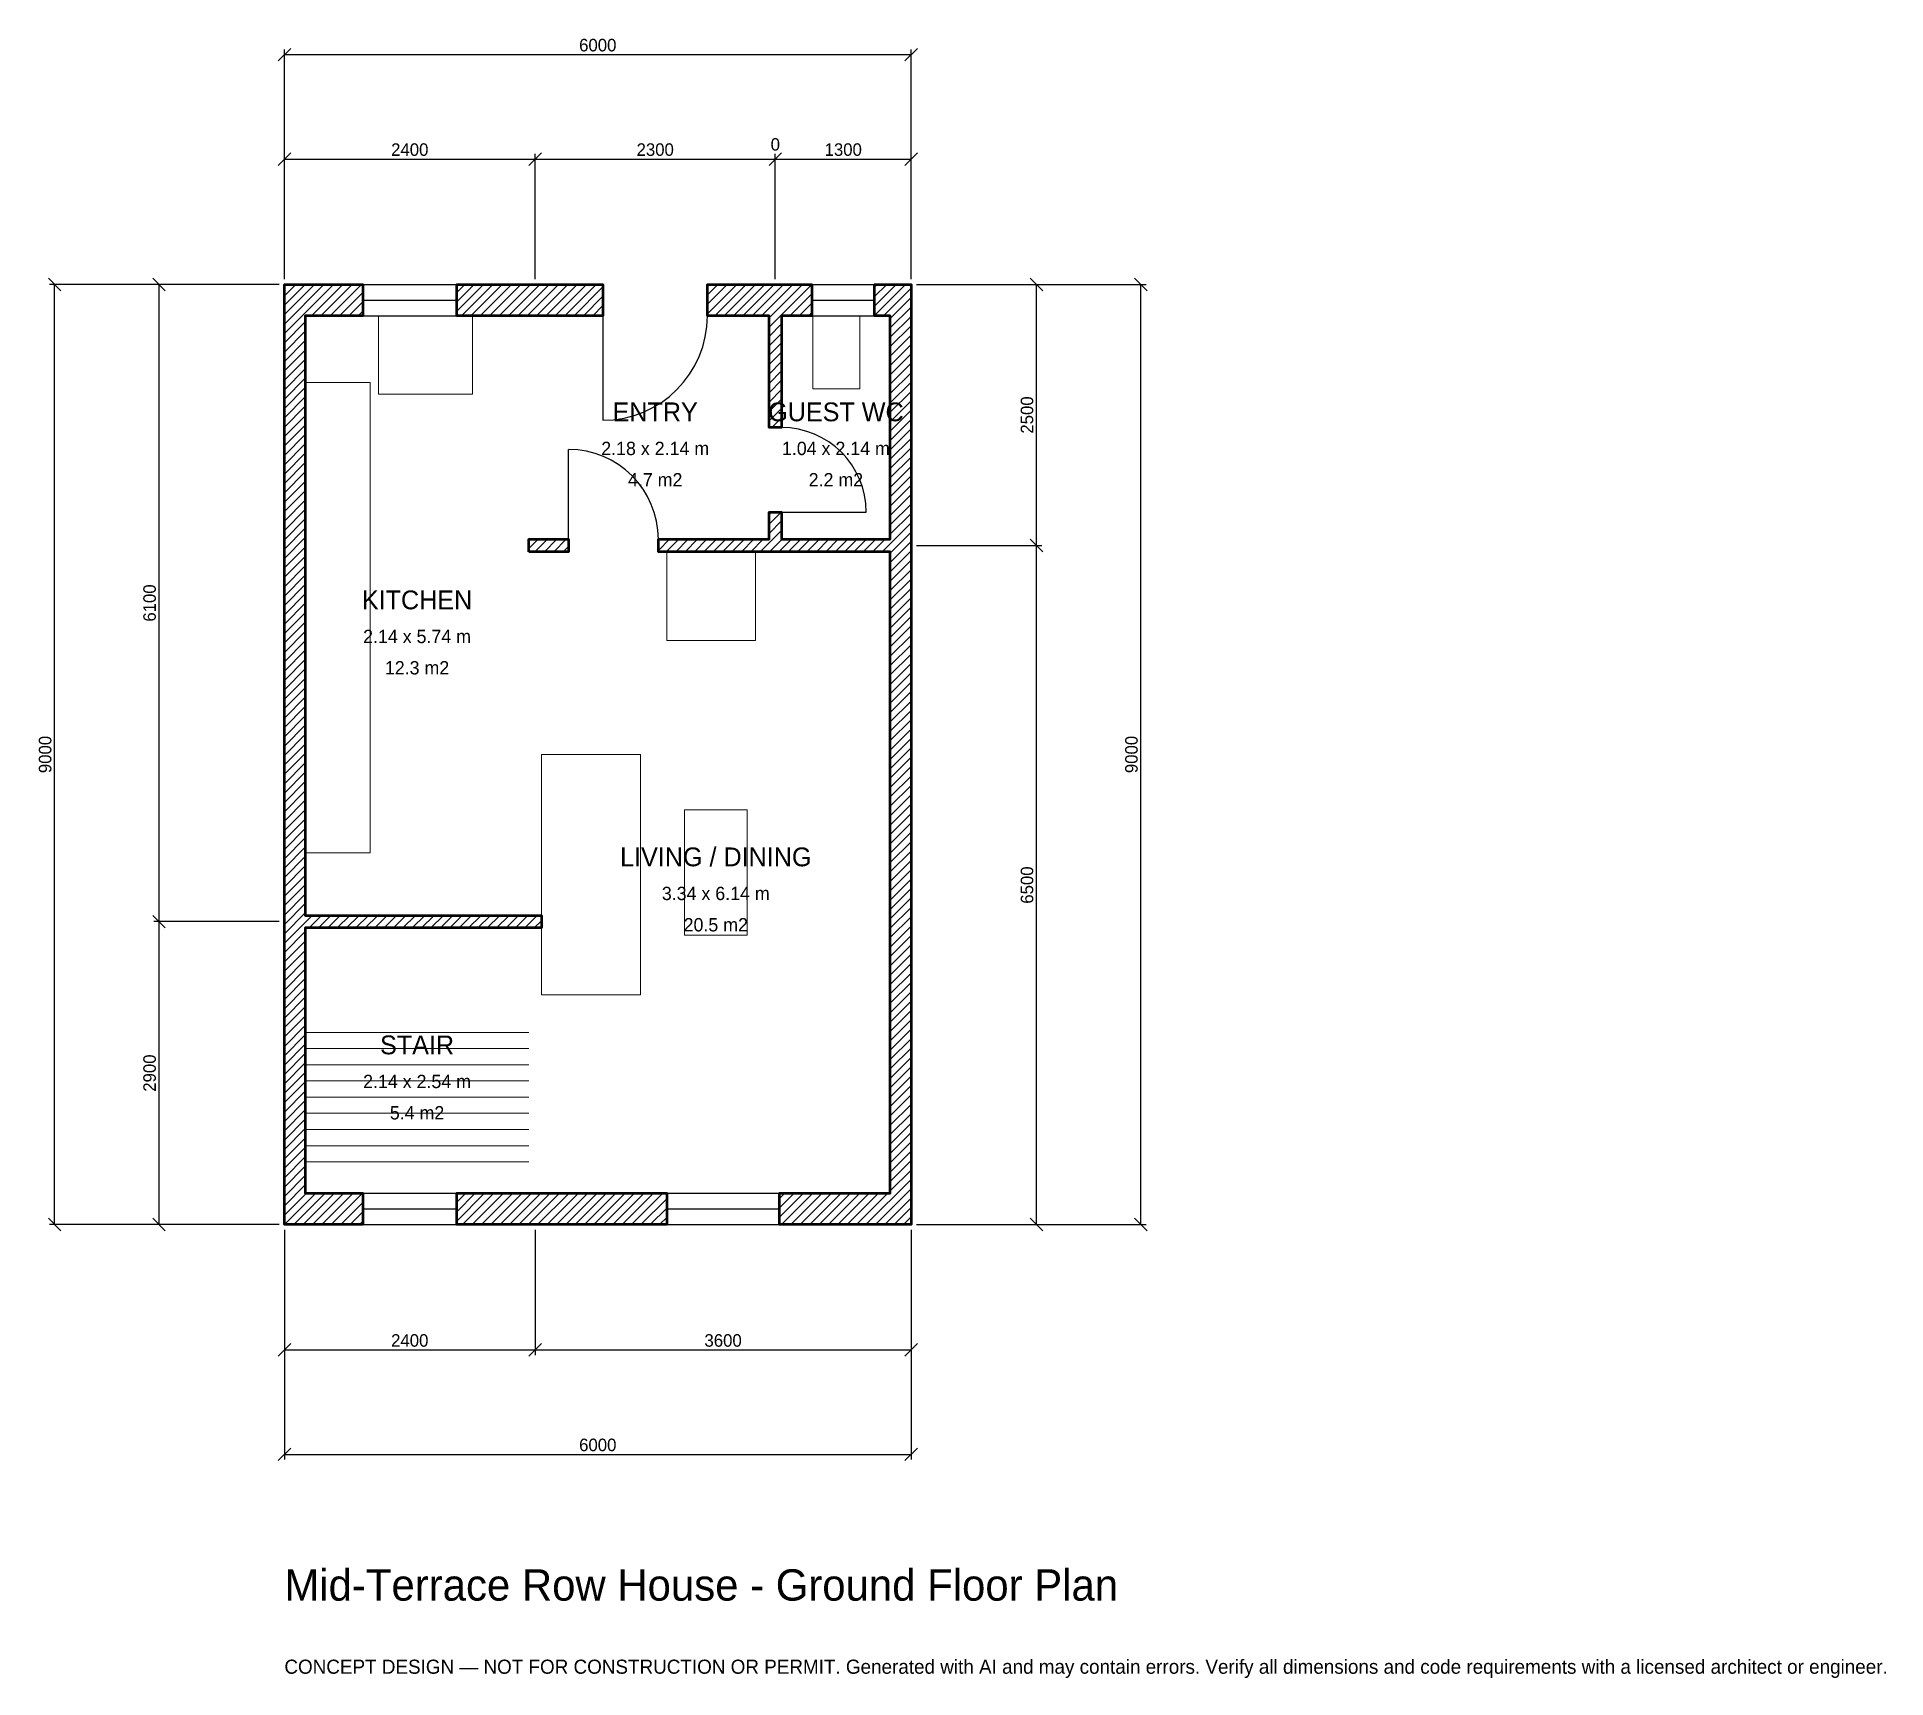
# Model space of a CAD drawing. Header units: millimetres. Extents: x -2369 to 15333, y -4341 to 11369.
import ezdxf
from ezdxf.enums import TextEntityAlignment as Align

# ---------------------------------------------------------------- set-up
doc = ezdxf.new("R2010")
doc.units = ezdxf.units.MM
for name, color, linetype, lineweight in [('A-ANNO-DIMS', 1, 'Continuous', 13), ('A-ANNO-TEXT', 7, 'Continuous', 18), ('A-AREA-IDEN', 7, 'Continuous', 18), ('A-DOOR', 2, 'Continuous', 25), ('A-FLOR-FIXT', 9, 'Continuous', 13), ('A-FLOR-STRS', 3, 'Continuous', 18), ('A-FURN', 9, 'Continuous', 13), ('A-GLAZ', 4, 'Continuous', 25), ('A-WALL', 7, 'Continuous', 50), ('A-WALL-PATT', 8, 'Continuous', 13)]:
    doc.layers.add(name, color=color, linetype=linetype, lineweight=lineweight)
doc.dimstyles.new('PLAN', dxfattribs={"dimtxt": 120, "dimasz": 80, "dimexe": 50, "dimexo": 50, "dimgap": 30, "dimtad": 1, "dimdec": 0, "dimtsz": 60, "dimcen": 2.5, "dimclrd": 1, "dimclre": 1, "dimazin": 3, "dimtfac": 1, "dimtmove": 0, "dimatfit": 3})

msp = doc.modelspace()

# ---------------------------------------------------------------- hatches: boundary and pattern name
at = {"layer": 'A-WALL-PATT'}
h = msp.add_hatch(dxfattribs=at)
h.set_pattern_fill('ANSI31', color=8, scale=20)
h.paths.add_polyline_path([(200, -0.001), (0, -0.001), (0, 0), (-0.001, 0), (-0.001, 300), (0, 300), (0, 2800), (0, 2840), (-0.001, 2840), (-0.001, 2960), (0, 2960), (0, 3000), (0, 8700), (-0.001, 8700), (-0.001, 9000), (0, 9000), (0, 9000.001), (200, 9000.001), (200, 9000), (750, 9000), (750, 8700), (200, 8700), (200, 3000), (200, 2960), (2460, 2960), (2460, 2840), (200, 2840), (200, 2800), (200, 300), (750, 300), (750, 0), (200, 0), (200, -0.001)])
h.paths.add_polyline_path([(2250, 9000), (2550, 9000), (3050, 9000), (3050, 8700), (2550, 8700), (2250, 8700), (1650, 8700), (1650, 9000), (2250, 9000)])
h.paths.add_polyline_path([(4550, 9000), (4640, 9000), (4640, 9000.001), (4760, 9000.001), (4760, 9000), (4850, 9000), (5050, 9000), (5050, 8700), (4850, 8700), (4760, 8700), (4760, 7630), (4640, 7630), (4640, 8700), (4550, 8700), (4050, 8700), (4050, 9000), (4550, 9000)])
h.paths.add_polyline_path([(5800, 9000), (5800, 9000.001), (6000, 9000.001), (6000, 9000), (6000.001, 9000), (6000.001, 8700), (6000, 8700), (6000, 6600), (6000, 6560), (6000.001, 6560), (6000.001, 6440), (6000, 6440), (6000, 6400), (6000, 300), (6000.001, 300), (6000.001, 0), (6000, 0), (6000, -0.001), (5800, -0.001), (5800, 0), (4740, 0), (4740, 300), (5800, 300), (5800, 6400), (5800, 6440), (4760, 6440), (4640, 6440), (4640, 6440), (3580, 6440), (3580, 6560), (4640, 6560), (4640, 6820), (4760, 6820), (4760, 6560), (5800, 6560), (5800, 6600), (5800, 8700), (5650, 8700), (5650, 9000), (5800, 9000)])
h.paths.add_polyline_path([(2550, 0), (2250, 0), (1650, 0), (1650, 300), (2250, 300), (2550, 300), (3660, 300), (3660, 0), (2550, 0)])
h.paths.add_polyline_path([(2340, 6440), (2340, 6560), (2720, 6560), (2720, 6440), (2340, 6440)])

# ---------------------------------------------------------------- linework, layer by layer
at = {"layer": 'A-DOOR'}
for p, q in [((3050, 8700), (3050, 7700)), ((2720, 6560), (2720, 7420)), ((4760, 6820), (5570, 6820))]:
    msp.add_line(p, q, dxfattribs=at)
for centre, radius, start, end in [((3050, 8700), 1000, 270, 360), ((4760, 6820), 810, 0, 90), ((2720, 6560), 860, 0, 90)]:
    msp.add_arc(centre, radius, start, end, dxfattribs=at)
at = {"layer": 'A-FLOR-FIXT'}
for points in [[(5060, 8000), (5510, 8000), (5510, 8700), (5060, 8700)], [(200, 3560), (820, 3560), (820, 8060), (200, 8060)]]:
    msp.add_lwpolyline(points, close=True, dxfattribs=at)
at = {"layer": 'A-FLOR-STRS'}
for p, q in [((200, 1840), (2340, 1840)), ((200, 1685), (2340, 1685)), ((200, 1530), (2340, 1530)), ((200, 1375), (2340, 1375)), ((200, 1220), (2340, 1220)), ((200, 1065), (2340, 1065)), ((200, 910), (2340, 910)), ((200, 755), (2340, 755)), ((200, 600), (2340, 600))]:
    msp.add_line(p, q, dxfattribs=at)
at = {"layer": 'A-FURN'}
for points in [[(900, 7950), (1800, 7950), (1800, 8700), (900, 8700)], [(3660, 5590), (4510, 5590), (4510, 6440), (3660, 6440)], [(2460, 2200), (3410, 2200), (3410, 4500), (2460, 4500)], [(3830, 2770), (4430, 2770), (4430, 3970), (3830, 3970)]]:
    msp.add_lwpolyline(points, close=True, dxfattribs=at)
at = {"layer": 'A-GLAZ'}
for p, q in [((750, 9000), (1650, 9000)), ((5050, 9000), (5650, 9000)), ((750, 8850), (1650, 8850)), ((750, 8700), (1650, 8700)), ((5050, 8850), (5650, 8850)), ((5050, 8700), (5650, 8700)), ((750, 300), (1650, 300)), ((3660, 300), (4740, 300)), ((750, 150), (1650, 150)), ((750, 0), (1650, 0)), ((3660, 150), (4740, 150)), ((3660, 0), (4740, 0))]:
    msp.add_line(p, q, dxfattribs=at)
at = {"layer": 'A-WALL'}
for points in [[(200, -0.001), (0, -0.001), (0, 0), (-0.001, 0), (-0.001, 300), (0, 300), (0, 2800), (0, 2840), (-0.001, 2840), (-0.001, 2960), (0, 2960), (0, 3000), (0, 8700), (-0.001, 8700), (-0.001, 9000), (0, 9000), (0, 9000.001), (200, 9000.001), (200, 9000), (750, 9000), (750, 8700), (200, 8700), (200, 3000), (200, 2960), (2460, 2960), (2460, 2840), (200, 2840), (200, 2800), (200, 300), (750, 300), (750, 0), (200, 0), (200, -0.001)], [(2250, 9000), (2550, 9000), (3050, 9000), (3050, 8700), (2550, 8700), (2250, 8700), (1650, 8700), (1650, 9000), (2250, 9000)], [(5800, 9000), (5800, 9000.001), (6000, 9000.001), (6000, 9000), (6000.001, 9000), (6000.001, 8700), (6000, 8700), (6000, 6600), (6000, 6560), (6000.001, 6560), (6000.001, 6440), (6000, 6440), (6000, 6400), (6000, 300), (6000.001, 300), (6000.001, 0), (6000, 0), (6000, -0.001), (5800, -0.001), (5800, 0), (4740, 0), (4740, 300), (5800, 300), (5800, 6400), (5800, 6440), (4760, 6440), (4640, 6440), (4640, 6440), (3580, 6440), (3580, 6560), (4640, 6560), (4640, 6820), (4760, 6820), (4760, 6560), (5800, 6560), (5800, 6600), (5800, 8700), (5650, 8700), (5650, 9000), (5800, 9000)], [(4550, 9000), (4640, 9000), (4640, 9000.001), (4760, 9000.001), (4760, 9000), (4850, 9000), (5050, 9000), (5050, 8700), (4850, 8700), (4760, 8700), (4760, 7630), (4640, 7630), (4640, 8700), (4550, 8700), (4050, 8700), (4050, 9000), (4550, 9000)], [(2340, 6440), (2340, 6560), (2720, 6560), (2720, 6440), (2340, 6440)], [(2550, 0), (2250, 0), (1650, 0), (1650, 300), (2250, 300), (2550, 300), (3660, 300), (3660, 0), (2550, 0)]]:
    msp.add_lwpolyline(points, close=True, dxfattribs=at)

# ---------------------------------------------------------------- texts
at = {"layer": 'A-ANNO-TEXT'}
for s, height, p in [('Mid-Terrace Row House - Ground Floor Plan', 300, (0, -3600)), ('CONCEPT DESIGN — NOT FOR CONSTRUCTION OR PERMIT. Generated with AI and may contain errors. Verify all dimensions and code requirements with a licensed architect or engineer.', 135, (0, -4300))]:
    msp.add_text(s, height=height, dxfattribs=at).set_placement(p)
at = {"layer": 'A-AREA-IDEN'}
for s, height, p in [('ENTRY', 180, (3550, 7780)), ('GUEST WC', 180, (5280, 7780)), ('2.18 x 2.14 m', 127.5, (3550, 7430)), ('1.04 x 2.14 m', 127.5, (5280, 7430)), ('4.7 m2', 127.5, (3550, 7130)), ('2.2 m2', 127.5, (5280, 7130)), ('KITCHEN', 180, (1270, 5980)), ('2.14 x 5.74 m', 127.5, (1270, 5630)), ('12.3 m2', 127.5, (1270, 5330)), ('LIVING / DINING', 180, (4130, 3520)), ('3.34 x 6.14 m', 127.5, (4130, 3170)), ('20.5 m2', 127.5, (4130, 2870)), ('STAIR', 180, (1270, 1720)), ('2.14 x 2.54 m', 127.5, (1270, 1370)), ('5.4 m2', 127.5, (1270, 1070))]:
    msp.add_text(s, height=height, dxfattribs=at).set_placement(p, align=Align.MIDDLE_CENTER)

# ---------------------------------------------------------------- dimensions: what is measured, and where the dimension line sits
at = {"layer": 'A-ANNO-DIMS'}
for base, p1, p2, text in [((0, 11200), (0, 9000), (6000, 9000), '6000'), ((0, 10200), (0, 9000), (2400, 9000), '2400'), ((2400, 10200), (2400, 9000), (4700, 9000), '2300'), ((4700, 10200), (4700, 9000), (4700, 9000), '0'), ((4700, 10200), (4700, 9000), (6000, 9000), '1300'), ((0, -1200), (0, 0), (2400, 0), '2400'), ((0, -2200), (0, 0), (6000, 0), '6000'), ((2400, -1200), (2400, 0), (6000, 0), '3600')]:
    msp.add_linear_dim(base=base, p1=p1, p2=p2, text=text, dimstyle='PLAN', dxfattribs=at).render()
for base, p1, p2, text in [((-2200, 0), (0, 0), (0, 9000), '9000'), ((-1200, 2900), (0, 2900), (0, 9000), '6100'), ((7200, 6500), (6000, 6500), (6000, 9000), '2500'), ((8200, 0), (6000, 0), (6000, 9000), '9000'), ((7200, 0), (6000, 0), (6000, 6500), '6500'), ((-1200, 0), (0, 0), (0, 2900), '2900')]:
    msp.add_linear_dim(base=base, p1=p1, p2=p2, angle=90, text=text, dimstyle='PLAN', dxfattribs=at).render()

doc.saveas('drawing.dxf')
